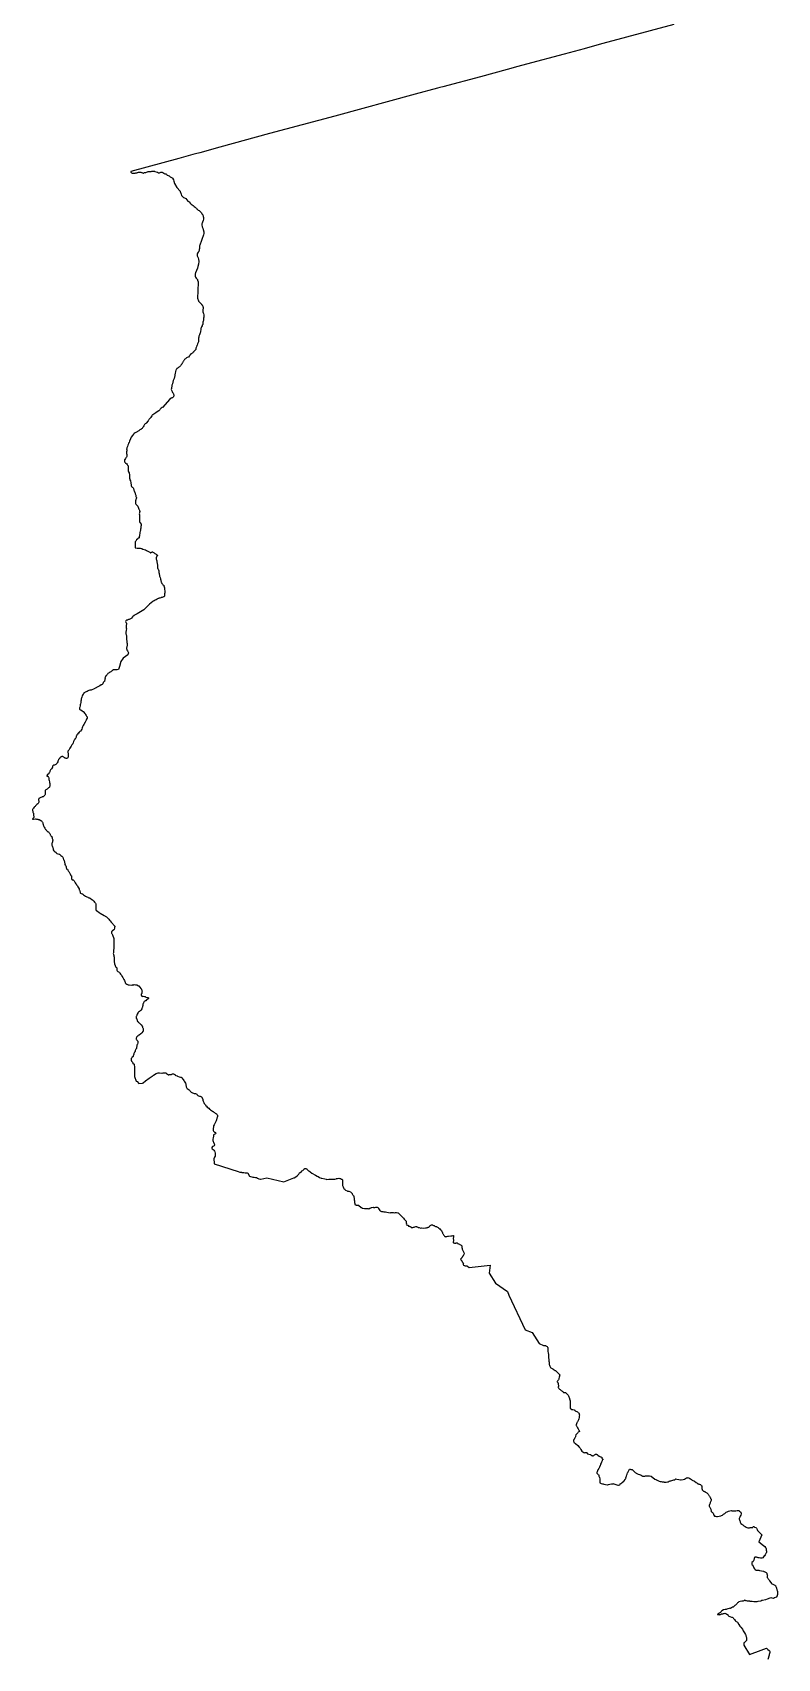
# Model space of a CAD drawing. Extents: x 6376870 to 6544053, y 1818313 to 2076828.
# Drawn here: x 6376870 to 6406678, y 1946696 to 2011762 of the extents above; entities that cross this region are included whole.
import ezdxf

# ---------------------------------------------------------------- set-up
doc = ezdxf.new("R2010")
doc.units = 21
doc.layers.add('COUNTY_BOUNDARY', color=40, linetype='Continuous')

msp = doc.modelspace()

# ---------------------------------------------------------------- linework, layer by layer
at = {"layer": 'COUNTY_BOUNDARY'}
msp.add_lwpolyline([(6402526, 2012084), (6399685, 2011316), (6398981, 2011126), (6398938, 2011114), (6398142, 2010899), (6396636, 2010492), (6396286, 2010398), (6395857, 2010282), (6394795, 2009995), (6393294, 2009589), (6393174, 2009557), (6393068, 2009529), (6392186, 2009291), (6388960, 2008420), (6386353, 2007717), (6384359, 2007171), (6383565, 2006953), (6383394, 2006907), (6383287, 2006877), (6382723, 2006723), (6380803, 2006197), (6380809, 2006177), (6380819, 2006165), (6380836, 2006144), (6380853, 2006140), (6380870, 2006133), (6380895, 2006131), (6380937, 2006129), (6380971, 2006136), (6381007, 2006146), (6381057, 2006152), (6381072, 2006157), (6381105, 2006167), (6381139, 2006176), (6381158, 2006180), (6381175, 2006180), (6381204, 2006175), (6381227, 2006165), (6381246, 2006154), (6381276, 2006144), (6381299, 2006138), (6381307, 2006138), (6381322, 2006142), (6381349, 2006157), (6381364, 2006161), (6381404, 2006165), (6381431, 2006167), (6381467, 2006184), (6381494, 2006195), (6381513, 2006203), (6381532, 2006201), (6381551, 2006199), (6381578, 2006194), (6381618, 2006201), (6381646, 2006207), (6381688, 2006211), (6381726, 2006211), (6381748, 2006212), (6381763, 2006200), (6381823, 2006181), (6381867, 2006169), (6381917, 2006150), (6381950, 2006152), (6381973, 2006162), (6382003, 2006173), (6382027, 2006173), (6382056, 2006171), (6382062, 2006167), (6382070, 2006163), (6382087, 2006154), (6382121, 2006138), (6382138, 2006123), (6382165, 2006108), (6382203, 2006102), (6382232, 2006089), (6382247, 2006066), (6382262, 2006058), (6382291, 2006039), (6382342, 2006020), (6382361, 2006003), (6382378, 2005986), (6382403, 2005969), (6382435, 2005957), (6382453, 2005950), (6382470, 2005938), (6382507, 2005865), (6382530, 2005808), (6382546, 2005724), (6382649, 2005565), (6382663, 2005543), (6382760, 2005432), (6382774, 2005414), (6382778, 2005394), (6382790, 2005364), (6382800, 2005337), (6382817, 2005291), (6382836, 2005246), (6382869, 2005206), (6382913, 2005166), (6382948, 2005152), (6383002, 2005120), (6383046, 2005069), (6383090, 2005018), (6383117, 2005002), (6383136, 2004985), (6383182, 2004933), (6383202, 2004906), (6383217, 2004889), (6383259, 2004862), (6383298, 2004833), (6383338, 2004798), (6383371, 2004777), (6383398, 2004746), (6383411, 2004735), (6383425, 2004729), (6383440, 2004706), (6383448, 2004687), (6383473, 2004675), (6383494, 2004658), (6383534, 2004637), (6383561, 2004614), (6383576, 2004600), (6383597, 2004589), (6383629, 2004544), (6383649, 2004502), (6383671, 2004483), (6383682, 2004471), (6383690, 2004454), (6383692, 2004429), (6383695, 2004404), (6383703, 2004386), (6383708, 2004375), (6383714, 2004294), (6383704, 2004234), (6383672, 2004175), (6383653, 2004130), (6383643, 2004101), (6383640, 2004078), (6383641, 2004051), (6383653, 2004001), (6383657, 2003989), (6383680, 2003926), (6383699, 2003871), (6383709, 2003848), (6383716, 2003819), (6383720, 2003796), (6383722, 2003763), (6383724, 2003717), (6383711, 2003663), (6383691, 2003630), (6383678, 2003592), (6383665, 2003555), (6383611, 2003399), (6383576, 2003292), (6383561, 2003250), (6383557, 2003221), (6383557, 2003171), (6383545, 2003103), (6383542, 2003095), (6383534, 2003065), (6383532, 2003036), (6383530, 2003011), (6383522, 2002994), (6383503, 2002971), (6383476, 2002934), (6383463, 2002909), (6383455, 2002873), (6383459, 2002830), (6383480, 2002773), (6383499, 2002742), (6383509, 2002688), (6383521, 2002602), (6383508, 2002486), (6383489, 2002394), (6383466, 2002338), (6383393, 2002148), (6383392, 2002130), (6383378, 2002105), (6383374, 2002074), (6383374, 2002032), (6383378, 2002007), (6383393, 2001967), (6383420, 2001928), (6383441, 2001903), (6383451, 2001892), (6383465, 2001873), (6383472, 2001849), (6383486, 2001817), (6383491, 2001794), (6383495, 2001763), (6383497, 2001754), (6383475, 2001116), (6383481, 2001106), (6383484, 2001094), (6383493, 2001068), (6383496, 2001053), (6383505, 2001034), (6383516, 2001011), (6383538, 2000989), (6383587, 2000935), (6383601, 2000917), (6383611, 2000905), (6383620, 2000896), (6383631, 2000886), (6383647, 2000871), (6383660, 2000859), (6383667, 2000842), (6383683, 2000815), (6383686, 2000804), (6383689, 2000786), (6383691, 2000771), (6383691, 2000758), (6383692, 2000740), (6383693, 2000726), (6383693, 2000705), (6383686, 2000684), (6383681, 2000649), (6383683, 2000635), (6383681, 2000622), (6383682, 2000613), (6383690, 2000584), (6383697, 2000545), (6383707, 2000521), (6383721, 2000462), (6383728, 2000431), (6383726, 2000403), (6383720, 2000363), (6383714, 2000348), (6383713, 2000336), (6383710, 2000315), (6383708, 2000290), (6383708, 2000261), (6383706, 2000232), (6383700, 2000208), (6383692, 2000196), (6383688, 2000182), (6383688, 2000165), (6383690, 2000134), (6383687, 2000106), (6383678, 2000077), (6383664, 2000047), (6383652, 2000018), (6383634, 1999978), (6383622, 1999946), (6383610, 1999922), (6383603, 1999888), (6383603, 1999863), (6383594, 1999809), (6383586, 1999769), (6383574, 1999742), (6383562, 1999702), (6383561, 1999695), (6383551, 1999671), (6383546, 1999662), (6383535, 1999631), (6383527, 1999611), (6383527, 1999589), (6383522, 1999566), (6383516, 1999532), (6383513, 1999505), (6383513, 1999483), (6383513, 1999465), (6383515, 1999450), (6383513, 1999413), (6383506, 1999386), (6383497, 1999358), (6383487, 1999328), (6383476, 1999299), (6383455, 1999257), (6383449, 1999231), (6383431, 1999181), (6383410, 1999127), (6383408, 1999123), (6383406, 1999080), (6383313, 1998979), (6383306, 1998977), (6383298, 1998968), (6383280, 1998948), (6383258, 1998929), (6383243, 1998916), (6383235, 1998906), (6383221, 1998901), (6383213, 1998900), (6383207, 1998896), (6383195, 1998892), (6383190, 1998887), (6383182, 1998862), (6383164, 1998841), (6383154, 1998833), (6383148, 1998821), (6383140, 1998806), (6383109, 1998774), (6383051, 1998758), (6383030, 1998748), (6383013, 1998729), (6382987, 1998709), (6382968, 1998689), (6382950, 1998674), (6382936, 1998651), (6382923, 1998632), (6382909, 1998611), (6382897, 1998596), (6382879, 1998570), (6382867, 1998547), (6382855, 1998528), (6382839, 1998495), (6382831, 1998471), (6382808, 1998446), (6382791, 1998427), (6382770, 1998403), (6382747, 1998388), (6382730, 1998370), (6382714, 1998356), (6382694, 1998344), (6382674, 1998332), (6382654, 1998318), (6382643, 1998311), (6382631, 1998294), (6382615, 1998268), (6382608, 1998245), (6382596, 1998202), (6382588, 1998177), (6382576, 1998132), (6382565, 1998068), (6382561, 1998035), (6382559, 1998013), (6382552, 1997977), (6382546, 1997955), (6382533, 1997930), (6382532, 1997923), (6382518, 1997896), (6382507, 1997869), (6382495, 1997832), (6382480, 1997765), (6382468, 1997701), (6382449, 1997651), (6382441, 1997623), (6382441, 1997603), (6382441, 1997580), (6382433, 1997555), (6382425, 1997523), (6382420, 1997477), (6382424, 1997448), (6382440, 1997422), (6382452, 1997398), (6382477, 1997358), (6382492, 1997333), (6382504, 1997304), (6382516, 1997285), (6382522, 1997259), (6382522, 1997240), (6382520, 1997212), (6382511, 1997193), (6382497, 1997175), (6382478, 1997155), (6382466, 1997142), (6382445, 1997141), (6382418, 1997133), (6382414, 1997128), (6382362, 1997090), (6382076, 1996762), (6382056, 1996750), (6382023, 1996728), (6382004, 1996716), (6381994, 1996705), (6381980, 1996684), (6381964, 1996658), (6381929, 1996624), (6381823, 1996554), (6381801, 1996547), (6381758, 1996521), (6381719, 1996495), (6381681, 1996469), (6381657, 1996452), (6381640, 1996429), (6381619, 1996389), (6381607, 1996363), (6381600, 1996349), (6381584, 1996340), (6381567, 1996316), (6381549, 1996296), (6381534, 1996283), (6381522, 1996269), (6381508, 1996252), (6381494, 1996225), (6381413, 1996126), (6381403, 1996118), (6381378, 1996097), (6381353, 1996071), (6381336, 1996044), (6381324, 1996023), (6381299, 1995985), (6381280, 1995960), (6381272, 1995938), (6381251, 1995910), (6381232, 1995898), (6381212, 1995882), (6381190, 1995870), (6381161, 1995856), (6381133, 1995832), (6381124, 1995822), (6381006, 1995759), (6380999, 1995753), (6380976, 1995743), (6380940, 1995716), (6380921, 1995702), (6380905, 1995690), (6380869, 1995631), (6380817, 1995563), (6380796, 1995505), (6380752, 1995405), (6380736, 1995359), (6380721, 1995342), (6380716, 1995328), (6380706, 1995299), (6380680, 1995243), (6380664, 1995193), (6380655, 1995174), (6380641, 1995143), (6380638, 1995118), (6380635, 1995098), (6380638, 1995059), (6380645, 1995028), (6380636, 1994981), (6380634, 1994953), (6380634, 1994921), (6380638, 1994879), (6380643, 1994856), (6380645, 1994837), (6380645, 1994829), (6380645, 1994809), (6380641, 1994793), (6380632, 1994775), (6380630, 1994766), (6380601, 1994738), (6380584, 1994714), (6380567, 1994674), (6380565, 1994670), (6380554, 1994659), (6380548, 1994636), (6380548, 1994613), (6380556, 1994580), (6380573, 1994553), (6380588, 1994534), (6380604, 1994522), (6380623, 1994515), (6380627, 1994513), (6380662, 1994481), (6380673, 1994455), (6380690, 1994422), (6380699, 1994396), (6380699, 1994365), (6380699, 1994330), (6380695, 1994297), (6380690, 1994257), (6380690, 1994240), (6380692, 1994222), (6380694, 1994213), (6380706, 1994182), (6380732, 1994136), (6380743, 1994120), (6380751, 1994094), (6380749, 1994059), (6380749, 1994023), (6380749, 1993979), (6380749, 1993950), (6380754, 1993932), (6380763, 1993891), (6380770, 1993868), (6380784, 1993828), (6380789, 1993808), (6380802, 1993759), (6380804, 1993726), (6380817, 1993666), (6380813, 1993651), (6380813, 1993635), (6380817, 1993622), (6380827, 1993608), (6380832, 1993594), (6380841, 1993584), (6380858, 1993571), (6380881, 1993556), (6380888, 1993551), (6380898, 1993536), (6380907, 1993520), (6380914, 1993497), (6380923, 1993478), (6380928, 1993443), (6380937, 1993426), (6380968, 1993353), (6380976, 1993323), (6380983, 1993301), (6380992, 1993269), (6380997, 1993243), (6381004, 1993226), (6381008, 1993211), (6381009, 1993202), (6381010, 1993193), (6381017, 1993172), (6381025, 1993154), (6381028, 1993142), (6381029, 1993131), (6381029, 1993128), (6381022, 1993118), (6381013, 1993097), (6381006, 1993073), (6381001, 1993054), (6380996, 1993037), (6380992, 1993020), (6380989, 1992991), (6380989, 1992973), (6380985, 1992943), (6380994, 1992917), (6381008, 1992886), (6381027, 1992858), (6381046, 1992842), (6381060, 1992832), (6381075, 1992818), (6381084, 1992808), (6381100, 1992764), (6381107, 1992733), (6381112, 1992716), (6381121, 1992696), (6381125, 1992692), (6381131, 1992676), (6381144, 1992647), (6381155, 1992624), (6381161, 1992610), (6381162, 1992596), (6381154, 1992549), (6381145, 1992528), (6381141, 1992497), (6381148, 1992464), (6381152, 1992436), (6381152, 1992407), (6381153, 1992365), (6381155, 1992311), (6381154, 1992282), (6381156, 1992267), (6381154, 1992230), (6381153, 1992210), (6381152, 1992185), (6381159, 1992171), (6381166, 1992155), (6381177, 1992138), (6381211, 1992094), (6381214, 1992044), (6381214, 1992015), (6381207, 1992002), (6381199, 1991984), (6381199, 1991974), (6381202, 1991950), (6381202, 1991925), (6381195, 1991885), (6381188, 1991840), (6381180, 1991808), (6381167, 1991755), (6381161, 1991709), (6381152, 1991658), (6381150, 1991648), (6381150, 1991644), (6381151, 1991632), (6381151, 1991627), (6381150, 1991617), (6381148, 1991607), (6381143, 1991592), (6381141, 1991584), (6381138, 1991573), (6381138, 1991569), (6381138, 1991555), (6381139, 1991548), (6381136, 1991537), (6381119, 1991532), (6381105, 1991530), (6381092, 1991526), (6381077, 1991500), (6381035, 1991455), (6381018, 1991433), (6380999, 1991413), (6380983, 1991384), (6380982, 1991346), (6380983, 1991314), (6380978, 1991271), (6380980, 1991260), (6380980, 1991245), (6380980, 1991226), (6380979, 1991200), (6380975, 1991179), (6380976, 1991173), (6380978, 1991164), (6380975, 1991156), (6380976, 1991149), (6380977, 1991142), (6380985, 1991137), (6381053, 1991132), (6381124, 1991130), (6381179, 1991126), (6381221, 1991117), (6381249, 1991108), (6381289, 1991093), (6381336, 1991077), (6381388, 1991057), (6381433, 1991028), (6381483, 1991004), (6381532, 1990981), (6381560, 1990962), (6381596, 1990941), (6381610, 1990941), (6381623, 1990952), (6381641, 1990965), (6381655, 1990974), (6381666, 1990976), (6381679, 1990972), (6381717, 1990953), (6381731, 1990944), (6381751, 1990929), (6381770, 1990912), (6381790, 1990898), (6381812, 1990883), (6381822, 1990877), (6381834, 1990868), (6381869, 1990844), (6381877, 1990840), (6381879, 1990834), (6381876, 1990829), (6381859, 1990815), (6381847, 1990802), (6381826, 1990780), (6381824, 1990768), (6381820, 1990749), (6381815, 1990726), (6381815, 1990718), (6381823, 1990693), (6381830, 1990659), (6381839, 1990623), (6381847, 1990580), (6381857, 1990512), (6381867, 1990447), (6381870, 1990405), (6381874, 1990371), (6381877, 1990338), (6381886, 1990303), (6381893, 1990282), (6381904, 1990256), (6381918, 1990224), (6381927, 1990192), (6381926, 1990183), (6381930, 1990144), (6381933, 1990127), (6381938, 1990092), (6381947, 1990066), (6381950, 1990045), (6381954, 1990032), (6381957, 1990013), (6381964, 1989985), (6381971, 1989958), (6381988, 1989906), (6381990, 1989898), (6381992, 1989882), (6382002, 1989842), (6382008, 1989816), (6382018, 1989794), (6382023, 1989773), (6382035, 1989747), (6382044, 1989717), (6382054, 1989703), (6382067, 1989688), (6382084, 1989662), (6382108, 1989646), (6382115, 1989639), (6382119, 1989634), (6382126, 1989626), (6382130, 1989620), (6382131, 1989616), (6382131, 1989609), (6382131, 1989602), (6382130, 1989596), (6382130, 1989592), (6382132, 1989585), (6382134, 1989577), (6382140, 1989568), (6382145, 1989558), (6382150, 1989550), (6382169, 1989340), (6382164, 1989333), (6382155, 1989295), (6382152, 1989268), (6382150, 1989231), (6382149, 1989226), (6382147, 1989209), (6382141, 1989195), (6382124, 1989184), (6382107, 1989175), (6382086, 1989167), (6382056, 1989158), (6382022, 1989151), (6382004, 1989146), (6381959, 1989132), (6381946, 1989128), (6381919, 1989120), (6381907, 1989111), (6381874, 1989096), (6381851, 1989084), (6381820, 1989066), (6381772, 1989040), (6381737, 1989021), (6381702, 1989000), (6381690, 1988993), (6381555, 1988882), (6381318, 1988654), (6381056, 1988497), (6380929, 1988429), (6380920, 1988417), (6380888, 1988392), (6380865, 1988366), (6380863, 1988361), (6380848, 1988332), (6380813, 1988309), (6380758, 1988283), (6380738, 1988278), (6380722, 1988272), (6380713, 1988268), (6380688, 1988259), (6380669, 1988252), (6380636, 1988242), (6380622, 1988236), (6380600, 1988214), (6380593, 1988191), (6380598, 1988171), (6380608, 1988151), (6380627, 1988130), (6380626, 1988094), (6380621, 1988030), (6380613, 1987999), (6380613, 1987983), (6380613, 1987965), (6380614, 1987944), (6380619, 1987926), (6380620, 1987915), (6380624, 1987912), (6380626, 1987894), (6380619, 1987842), (6380612, 1987809), (6380603, 1987783), (6380603, 1987755), (6380607, 1987703), (6380614, 1987675), (6380624, 1987604), (6380635, 1987474), (6380640, 1987408), (6380647, 1987356), (6380653, 1987318), (6380659, 1987280), (6380650, 1987216), (6380643, 1987189), (6380638, 1987171), (6380633, 1987139), (6380633, 1987102), (6380640, 1987078), (6380646, 1987058), (6380676, 1987019), (6380687, 1986988), (6380693, 1986959), (6380704, 1986933), (6380678, 1986855), (6380503, 1986720), (6380406, 1986595), (6380352, 1986396), (6380308, 1986268), (6380251, 1986258), (6380245, 1986258), (6380227, 1986256), (6380196, 1986252), (6380154, 1986257), (6380129, 1986263), (6380113, 1986260), (6380103, 1986258), (6380091, 1986255), (6380077, 1986247), (6380063, 1986237), (6380051, 1986223), (6380032, 1986206), (6380013, 1986189), (6379997, 1986177), (6379978, 1986169), (6379963, 1986159), (6379953, 1986152), (6379942, 1986144), (6379907, 1986122), (6379883, 1986106), (6379864, 1986083), (6379857, 1986077), (6379855, 1986073), (6379841, 1986058), (6379827, 1986037), (6379809, 1986013), (6379774, 1985947), (6379769, 1985931), (6379770, 1985905), (6379768, 1985875), (6379763, 1985842), (6379754, 1985814), (6379747, 1985795), (6379740, 1985785), (6379729, 1985778), (6379704, 1985769), (6379697, 1985754), (6379693, 1985736), (6379681, 1985703), (6379652, 1985676), (6379631, 1985663), (6379610, 1985655), (6379566, 1985624), (6379541, 1985610), (6379511, 1985592), (6379482, 1985578), (6379433, 1985549), (6379414, 1985538), (6379378, 1985519), (6379365, 1985515), (6379330, 1985494), (6379215, 1985450), (6379211, 1985450), (6379169, 1985443), (6379128, 1985429), (6379096, 1985412), (6379055, 1985391), (6378980, 1985358), (6378952, 1985341), (6378916, 1985314), (6378905, 1985304), (6378897, 1985290), (6378868, 1985246), (6378853, 1985214), (6378843, 1985170), (6378828, 1985125), (6378822, 1985092), (6378817, 1985047), (6378808, 1985000), (6378805, 1984947), (6378794, 1984894), (6378782, 1984856), (6378773, 1984811), (6378766, 1984768), (6378756, 1984735), (6378747, 1984689), (6378759, 1984674), (6378803, 1984651), (6378857, 1984622), (6378895, 1984585), (6378971, 1984499), (6378996, 1984469), (6379018, 1984436), (6379034, 1984407), (6379053, 1984380), (6379058, 1984323), (6379035, 1984285), (6379020, 1984250), (6379004, 1984223), (6378975, 1984163), (6378926, 1984075), (6378900, 1984028), (6378876, 1983983), (6378862, 1983943), (6378841, 1983889), (6378815, 1983839), (6378806, 1983811), (6378801, 1983806), (6378769, 1983791), (6378746, 1983782), (6378731, 1983766), (6378708, 1983730), (6378693, 1983719), (6378669, 1983690), (6378647, 1983651), (6378628, 1983620), (6378621, 1983604), (6378610, 1983570), (6378601, 1983540), (6378584, 1983512), (6378568, 1983493), (6378558, 1983477), (6378550, 1983460), (6378535, 1983440), (6378511, 1983386), (6378494, 1983334), (6378478, 1983294), (6378467, 1983279), (6378444, 1983252), (6378414, 1983198), (6378393, 1983158), (6378367, 1983120), (6378322, 1983049), (6378296, 1983018), (6378287, 1983002), (6378282, 1982955), (6378291, 1982917), (6378299, 1982867), (6378299, 1982846), (6378299, 1982816), (6378296, 1982787), (6378285, 1982743), (6378259, 1982721), (6378242, 1982710), (6378217, 1982712), (6378191, 1982719), (6378170, 1982724), (6378157, 1982732), (6378147, 1982742), (6378134, 1982753), (6378120, 1982763), (6378101, 1982776), (6378082, 1982784), (6378062, 1982786), (6378040, 1982784), (6378020, 1982777), (6378000, 1982768), (6377987, 1982760), (6377975, 1982752), (6377966, 1982743), (6377959, 1982727), (6377950, 1982704), (6377926, 1982680), (6377913, 1982667), (6377907, 1982655), (6377891, 1982631), (6377886, 1982609), (6377881, 1982594), (6377877, 1982571), (6377862, 1982542), (6377839, 1982507), (6377821, 1982485), (6377802, 1982474), (6377771, 1982455), (6377747, 1982448), (6377711, 1982441), (6377681, 1982420), (6377670, 1982402), (6377664, 1982379), (6377666, 1982354), (6377660, 1982337), (6377634, 1982299), (6377595, 1982255), (6377575, 1982233), (6377567, 1982207), (6377561, 1982177), (6377548, 1982153), (6377535, 1982136), (6377499, 1982087), (6377459, 1982052), (6377449, 1982031), (6377439, 1982014), (6377439, 1982009), (6377455, 1982004), (6377478, 1981998), (6377492, 1981992), (6377501, 1981982), (6377513, 1981961), (6377519, 1981938), (6377523, 1981907), (6377527, 1981865), (6377534, 1981832), (6377545, 1981775), (6377552, 1981736), (6377558, 1981723), (6377562, 1981687), (6377568, 1981663), (6377567, 1981647), (6377565, 1981638), (6377563, 1981622), (6377558, 1981600), (6377555, 1981578), (6377547, 1981563), (6377531, 1981549), (6377509, 1981530), (6377484, 1981510), (6377450, 1981489), (6377432, 1981476), (6377407, 1981455), (6377382, 1981424), (6377375, 1981395), (6377375, 1981378), (6377376, 1981355), (6377376, 1981332), (6377376, 1981305), (6377374, 1981281), (6377373, 1981263), (6377363, 1981243), (6377349, 1981226), (6377328, 1981208), (6377291, 1981180), (6377258, 1981170), (6377240, 1981163), (6377201, 1981149), (6377172, 1981134), (6377145, 1981119), (6377127, 1981108), (6377122, 1981102), (6377114, 1981089), (6377112, 1981080), (6377112, 1981075), (6377115, 1981038), (6377117, 1981011), (6377119, 1980968), (6377093, 1980915), (6377077, 1980900), (6377046, 1980872), (6377025, 1980854), (6376990, 1980811), (6376971, 1980795), (6376951, 1980776), (6376933, 1980759), (6376912, 1980726), (6376898, 1980707), (6376884, 1980682), (6376874, 1980663), (6376874, 1980644), (6376872, 1980623), (6376876, 1980599), (6376888, 1980556), (6376896, 1980535), (6376902, 1980523), (6376904, 1980518), (6376910, 1980473), (6376915, 1980433), (6376921, 1980408), (6376923, 1980395), (6376925, 1980375), (6376924, 1980358), (6376919, 1980343), (6376910, 1980330), (6376895, 1980316), (6376885, 1980312), (6376876, 1980302), (6376870, 1980293), (6376871, 1980287), (6376876, 1980285), (6376886, 1980280), (6376910, 1980280), (6376994, 1980290), (6377008, 1980291), (6377028, 1980287), (6377044, 1980282), (6377060, 1980280), (6377090, 1980276), (6377099, 1980275), (6377129, 1980265), (6377203, 1980227), (6377233, 1980210), (6377247, 1980190), (6377272, 1980160), (6377279, 1980130), (6377282, 1980099), (6377289, 1980078), (6377301, 1980052), (6377312, 1980033), (6377314, 1980022), (6377322, 1979999), (6377334, 1979965), (6377357, 1979922), (6377379, 1979891), (6377391, 1979872), (6377409, 1979852), (6377427, 1979834), (6377452, 1979808), (6377473, 1979793), (6377488, 1979782), (6377503, 1979769), (6377521, 1979757), (6377536, 1979742), (6377549, 1979726), (6377558, 1979711), (6377570, 1979685), (6377575, 1979672), (6377578, 1979658), (6377583, 1979644), (6377603, 1979618), (6377622, 1979603), (6377636, 1979584), (6377645, 1979570), (6377650, 1979542), (6377661, 1979513), (6377668, 1979478), (6377676, 1979456), (6377678, 1979440), (6377671, 1979406), (6377666, 1979379), (6377650, 1979337), (6377643, 1979311), (6377643, 1979285), (6377647, 1979242), (6377652, 1979221), (6377671, 1979177), (6377681, 1979148), (6377697, 1979082), (6377700, 1979057), (6377718, 1979021), (6377740, 1979000), (6377765, 1978981), (6377780, 1978971), (6377796, 1978957), (6377805, 1978948), (6377844, 1978914), (6377886, 1978893), (6377934, 1978883), (6377950, 1978879), (6377989, 1978846), (6378006, 1978828), (6378044, 1978801), (6378077, 1978759), (6378091, 1978731), (6378100, 1978712), (6378107, 1978686), (6378115, 1978663), (6378124, 1978639), (6378131, 1978622), (6378148, 1978556), (6378164, 1978498), (6378169, 1978466), (6378185, 1978424), (6378206, 1978407), (6378216, 1978387), (6378216, 1978370), (6378220, 1978330), (6378225, 1978309), (6378235, 1978297), (6378249, 1978287), (6378264, 1978277), (6378288, 1978244), (6378298, 1978221), (6378317, 1978184), (6378336, 1978157), (6378348, 1978134), (6378357, 1978120), (6378371, 1978096), (6378390, 1978059), (6378398, 1978037), (6378407, 1978026), (6378417, 1978019), (6378424, 1978011), (6378424, 1977981), (6378428, 1977948), (6378428, 1977925), (6378430, 1977903), (6378445, 1977872), (6378455, 1977858), (6378480, 1977853), (6378498, 1977849), (6378515, 1977839), (6378518, 1977833), (6378532, 1977809), (6378543, 1977794), (6378556, 1977771), (6378582, 1977733), (6378607, 1977697), (6378626, 1977672), (6378634, 1977658), (6378647, 1977641), (6378666, 1977608), (6378688, 1977570), (6378706, 1977533), (6378732, 1977488), (6378737, 1977472), (6378742, 1977459), (6378751, 1977443), (6378759, 1977421), (6378765, 1977396), (6378770, 1977377), (6378772, 1977355), (6378779, 1977335), (6378796, 1977323), (6378818, 1977311), (6378855, 1977295), (6378874, 1977290), (6378916, 1977259), (6378956, 1977231), (6378992, 1977201), (6379020, 1977190), (6379040, 1977179), (6379079, 1977163), (6379098, 1977150), (6379121, 1977139), (6379147, 1977129), (6379160, 1977125), (6379176, 1977117), (6379200, 1977099), (6379263, 1977059), (6379274, 1977048), (6379289, 1977035), (6379320, 1977000), (6379355, 1976967), (6379393, 1976924), (6379403, 1976898), (6379404, 1976886), (6379405, 1976851), (6379405, 1976802), (6379405, 1976764), (6379400, 1976728), (6379397, 1976672), (6379401, 1976655), (6379409, 1976644), (6379424, 1976630), (6379430, 1976625), (6379479, 1976588), (6379510, 1976566), (6379517, 1976562), (6379536, 1976545), (6379570, 1976523), (6379739, 1976427), (6379761, 1976413), (6379777, 1976403), (6379804, 1976387), (6379825, 1976375), (6379853, 1976354), (6379900, 1976308), (6379929, 1976277), (6379951, 1976247), (6379983, 1976209), (6380016, 1976164), (6380162, 1976006), (6380160, 1975977), (6380145, 1975954), (6380145, 1975915), (6380136, 1975865), (6380128, 1975851), (6380074, 1975809), (6380056, 1975801), (6380034, 1975782), (6380034, 1975754), (6380036, 1975724), (6380037, 1975712), (6380064, 1975649), (6380128, 1975503), (6380121, 1975398), (6380124, 1975366), (6380121, 1975337), (6380120, 1975294), (6380119, 1975266), (6380121, 1975230), (6380123, 1975207), (6380127, 1975183), (6380124, 1975135), (6380124, 1975085), (6380115, 1975047), (6380108, 1975004), (6380107, 1974948), (6380107, 1974930), (6380103, 1974901), (6380108, 1974878), (6380114, 1974861), (6380122, 1974822), (6380126, 1974793), (6380131, 1974775), (6380135, 1974759), (6380141, 1974737), (6380135, 1974703), (6380133, 1974661), (6380133, 1974643), (6380133, 1974611), (6380135, 1974591), (6380137, 1974559), (6380145, 1974534), (6380151, 1974497), (6380174, 1974432), (6380183, 1974414), (6380188, 1974401), (6380187, 1974380), (6380202, 1974360), (6380233, 1974349), (6380240, 1974337), (6380247, 1974313), (6380247, 1974294), (6380247, 1974273), (6380249, 1974245), (6380259, 1974215), (6380268, 1974196), (6380287, 1974186), (6380305, 1974178), (6380331, 1974160), (6380346, 1974146), (6380369, 1974118), (6380395, 1974075), (6380412, 1974054), (6380428, 1974038), (6380449, 1973998), (6380480, 1973948), (6380510, 1973898), (6380528, 1973866), (6380548, 1973832), (6380561, 1973792), (6380574, 1973764), (6380582, 1973738), (6380589, 1973722), (6380595, 1973710), (6380608, 1973703), (6380647, 1973682), (6380695, 1973655), (6380742, 1973651), (6380838, 1973641), (6380853, 1973639), (6380874, 1973648), (6380888, 1973653), (6380926, 1973655), (6380937, 1973660), (6380996, 1973656), (6381044, 1973649), (6381112, 1973615), (6381120, 1973608), (6381165, 1973556), (6381206, 1973506), (6381224, 1973474), (6381229, 1973471), (6381233, 1973462), (6381245, 1973443), (6381249, 1973428), (6381253, 1973401), (6381247, 1973374), (6381243, 1973343), (6381245, 1973334), (6381241, 1973309), (6381233, 1973290), (6381218, 1973274), (6381214, 1973257), (6381214, 1973232), (6381226, 1973222), (6381235, 1973211), (6381249, 1973196), (6381263, 1973191), (6381279, 1973193), (6381294, 1973195), (6381352, 1973192), (6381380, 1973183), (6381406, 1973164), (6381444, 1973145), (6381462, 1973141), (6381465, 1973141), (6381481, 1973141), (6381492, 1973140), (6381503, 1973139), (6381509, 1973134), (6381514, 1973122), (6381514, 1973115), (6381513, 1973108), (6381511, 1973101), (6381503, 1973096), (6381478, 1973082), (6381454, 1973066), (6381433, 1973049), (6381402, 1973019), (6381376, 1973009), (6381360, 1973000), (6381343, 1972983), (6381324, 1972955), (6381315, 1972936), (6381291, 1972893), (6381284, 1972873), (6381283, 1972868), (6381282, 1972855), (6381279, 1972823), (6381272, 1972788), (6381264, 1972754), (6381256, 1972738), (6381245, 1972716), (6381240, 1972709), (6381237, 1972693), (6381214, 1972649), (6381199, 1972630), (6381176, 1972611), (6381166, 1972601), (6381147, 1972589), (6381112, 1972564), (6381084, 1972535), (6381077, 1972519), (6381051, 1972478), (6381037, 1972455), (6381039, 1972426), (6381029, 1972403), (6381014, 1972388), (6381014, 1972347), (6381022, 1972322), (6381030, 1972305), (6381041, 1972293), (6381042, 1972283), (6381055, 1972245), (6381060, 1972222), (6381074, 1972191), (6381091, 1972169), (6381114, 1972144), (6381136, 1972127), (6381164, 1972101), (6381192, 1972083), (6381216, 1972056), (6381253, 1972005), (6381265, 1971981), (6381270, 1971944), (6381277, 1971927), (6381291, 1971912), (6381301, 1971898), (6381301, 1971879), (6381299, 1971854), (6381299, 1971842), (6381291, 1971799), (6381282, 1971783), (6381246, 1971735), (6381235, 1971723), (6381218, 1971702), (6381202, 1971691), (6381135, 1971644), (6381100, 1971622), (6381079, 1971604), (6381045, 1971576), (6381017, 1971515), (6381018, 1971507), (6381023, 1971484), (6381034, 1971465), (6381044, 1971441), (6381056, 1971427), (6381063, 1971419), (6381074, 1971410), (6381082, 1971401), (6381088, 1971393), (6381089, 1971384), (6381082, 1971361), (6381082, 1971332), (6381074, 1971285), (6381058, 1971264), (6381049, 1971238), (6381048, 1971207), (6381044, 1971181), (6381035, 1971162), (6381032, 1971153), (6381030, 1971141), (6381030, 1971117), (6381025, 1971103), (6381015, 1971087), (6381010, 1971079), (6380995, 1971058), (6380982, 1971027), (6380983, 1970998), (6380975, 1970983), (6380959, 1970964), (6380949, 1970955), (6380938, 1970933), (6380930, 1970910), (6380921, 1970875), (6380910, 1970834), (6380902, 1970814), (6380899, 1970791), (6380878, 1970766), (6380849, 1970743), (6380840, 1970729), (6380818, 1970710), (6380813, 1970691), (6380813, 1970660), (6380818, 1970635), (6380832, 1970603), (6380844, 1970585), (6380864, 1970556), (6380888, 1970514), (6380933, 1970474), (6380943, 1970466), (6380951, 1970354), (6380953, 1969987), (6381022, 1969801), (6381061, 1969780), (6381130, 1969698), (6381266, 1969722), (6381300, 1969734), (6381395, 1969807), (6381539, 1969912), (6381663, 1969994), (6381674, 1970003), (6381708, 1970032), (6381818, 1970109), (6381893, 1970138), (6381955, 1970130), (6382045, 1970118), (6382053, 1970120), (6382102, 1970127), (6382182, 1970138), (6382207, 1970135), (6382220, 1970125), (6382230, 1970111), (6382265, 1970082), (6382292, 1970057), (6382309, 1970057), (6382320, 1970058), (6382339, 1970064), (6382369, 1970068), (6382385, 1970064), (6382389, 1970065), (6382428, 1970065), (6382436, 1970067), (6382449, 1970075), (6382476, 1970090), (6382504, 1970094), (6382536, 1970075), (6382562, 1970059), (6382577, 1970043), (6382588, 1970034), (6382600, 1970024), (6382652, 1970005), (6382673, 1969998), (6382744, 1969976), (6382791, 1969962), (6382811, 1969955), (6382830, 1969945), (6382848, 1969929), (6382884, 1969884), (6382903, 1969863), (6382919, 1969830), (6382931, 1969797), (6382959, 1969752), (6382987, 1969712), (6383003, 1969684), (6383009, 1969639), (6383016, 1969613), (6383020, 1969591), (6383023, 1969570), (6383030, 1969541), (6383047, 1969521), (6383060, 1969507), (6383093, 1969484), (6383135, 1969447), (6383158, 1969422), (6383172, 1969397), (6383191, 1969380), (6383216, 1969353), (6383274, 1969328), (6383314, 1969318), (6383337, 1969307), (6383385, 1969301), (6383412, 1969295), (6383440, 1969279), (6383462, 1969245), (6383483, 1969226), (6383507, 1969216), (6383545, 1969204), (6383571, 1969193), (6383604, 1969186), (6383630, 1969176), (6383634, 1969173), (6383685, 1969073), (6383688, 1969051), (6383690, 1969028), (6383694, 1969014), (6383702, 1968995), (6383716, 1968965), (6383725, 1968939), (6383742, 1968910), (6383763, 1968877), (6383785, 1968848), (6383808, 1968813), (6383831, 1968792), (6383864, 1968764), (6383926, 1968712), (6383950, 1968683), (6383978, 1968660), (6383992, 1968649), (6384025, 1968627), (6384070, 1968592), (6384088, 1968585), (6384101, 1968578), (6384121, 1968563), (6384148, 1968542), (6384183, 1968516), (6384207, 1968500), (6384228, 1968485), (6384249, 1968462), (6384266, 1968438), (6384275, 1968432), (6384272, 1968428), (6384274, 1968412), (6384268, 1968378), (6384258, 1968342), (6384249, 1968313), (6384230, 1968253), (6384214, 1968210), (6384191, 1968159), (6384164, 1968101), (6384141, 1968057), (6384117, 1968012), (6384115, 1968006), (6384105, 1967947), (6384103, 1967922), (6384098, 1967849), (6384101, 1967821), (6384114, 1967795), (6384129, 1967783), (6384143, 1967771), (6384157, 1967763), (6384170, 1967759), (6384197, 1967738), (6384204, 1967721), (6384197, 1967684), (6384117, 1967647), (6384116, 1967634), (6384114, 1967596), (6384093, 1967526), (6384086, 1967479), (6384089, 1967417), (6384093, 1967381), (6384112, 1967359), (6384143, 1967290), (6384153, 1967266), (6384151, 1967243), (6384135, 1967214), (6384105, 1967201), (6384084, 1967187), (6384072, 1967180), (6384045, 1967143), (6384045, 1967116), (6384054, 1967091), (6384097, 1967063), (6384124, 1967039), (6384147, 1967003), (6384160, 1966964), (6384174, 1966920), (6384180, 1966878), (6384183, 1966843), (6384176, 1966799), (6384149, 1966753), (6384133, 1966718), (6384129, 1966711), (6384140, 1966484), (6385097, 1966183), (6385159, 1966155), (6385175, 1966158), (6385196, 1966162), (6385224, 1966157), (6385236, 1966155), (6385248, 1966146), (6385281, 1966141), (6385305, 1966143), (6385330, 1966141), (6385380, 1966129), (6385397, 1966131), (6385415, 1966132), (6385437, 1966134), (6385463, 1966127), (6385489, 1966113), (6385558, 1965999), (6385585, 1965986), (6385643, 1965970), (6385687, 1965962), (6385736, 1965952), (6385788, 1965948), (6385837, 1965940), (6385866, 1965921), (6385896, 1965900), (6385930, 1965886), (6385998, 1965876), (6386003, 1965875), (6386240, 1965936), (6386928, 1965773), (6387323, 1965930), (6387333, 1965936), (6387408, 1965972), (6387474, 1966022), (6387501, 1966047), (6387520, 1966080), (6387533, 1966103), (6387556, 1966132), (6387581, 1966149), (6387626, 1966180), (6387651, 1966207), (6387680, 1966228), (6387708, 1966253), (6387729, 1966278), (6387760, 1966297), (6387789, 1966307), (6387803, 1966305), (6387826, 1966297), (6387845, 1966280), (6387858, 1966266), (6387878, 1966245), (6387916, 1966216), (6387941, 1966199), (6387954, 1966191), (6387966, 1966178), (6387983, 1966164), (6388042, 1966122), (6388194, 1966035), (6388254, 1966002), (6388301, 1965981), (6388358, 1965945), (6388419, 1965917), (6388444, 1965914), (6388562, 1965888), (6388623, 1965870), (6388647, 1965867), (6388729, 1965877), (6388882, 1965876), (6388903, 1965872), (6388932, 1965876), (6388969, 1965882), (6389019, 1965891), (6389037, 1965897), (6389074, 1965909), (6389130, 1965917), (6389163, 1965907), (6389181, 1965900), (6389194, 1965899), (6389232, 1965882), (6389249, 1965877), (6389268, 1965855), (6389275, 1965841), (6389275, 1965811), (6389275, 1965771), (6389272, 1965681), (6389277, 1965620), (6389293, 1965566), (6389311, 1965533), (6389332, 1965507), (6389360, 1965481), (6389384, 1965455), (6389397, 1965441), (6389456, 1965406), (6389470, 1965403), (6389476, 1965401), (6389494, 1965398), (6389532, 1965392), (6389591, 1965363), (6389605, 1965353), (6389622, 1965340), (6389645, 1965320), (6389657, 1965302), (6389664, 1965290), (6389673, 1965268), (6389683, 1965243), (6389697, 1965226), (6389717, 1965219), (6389719, 1965214), (6389724, 1965198), (6389725, 1965170), (6389726, 1965155), (6389735, 1965129), (6389742, 1965103), (6389745, 1965092), (6389740, 1965070), (6389737, 1965056), (6389739, 1965042), (6389744, 1965033), (6389749, 1965016), (6389751, 1964991), (6389749, 1964964), (6389749, 1964946), (6389759, 1964934), (6389766, 1964920), (6389772, 1964891), (6389773, 1964868), (6389798, 1964849), (6389810, 1964848), (6389824, 1964841), (6389851, 1964835), (6389890, 1964835), (6389913, 1964836), (6390025, 1964747), (6390030, 1964747), (6390049, 1964735), (6390065, 1964722), (6390082, 1964715), (6390093, 1964714), (6390150, 1964707), (6390180, 1964707), (6390189, 1964709), (6390213, 1964705), (6390269, 1964702), (6390304, 1964697), (6390328, 1964693), (6390335, 1964693), (6390350, 1964700), (6390367, 1964710), (6390383, 1964717), (6390405, 1964733), (6390428, 1964742), (6390452, 1964749), (6390496, 1964750), (6390513, 1964749), (6390539, 1964748), (6390563, 1964749), (6390605, 1964750), (6390643, 1964750), (6390666, 1964750), (6390681, 1964745), (6390685, 1964741), (6390702, 1964726), (6390707, 1964712), (6390713, 1964696), (6390737, 1964656), (6390768, 1964627), (6390782, 1964610), (6390834, 1964582), (6390885, 1964578), (6390924, 1964572), (6390989, 1964563), (6391043, 1964556), (6391114, 1964542), (6391179, 1964530), (6391208, 1964539), (6391239, 1964544), (6391307, 1964538), (6391371, 1964532), (6391399, 1964537), (6391435, 1964547), (6391493, 1964532), (6391498, 1964529), (6391513, 1964516), (6391567, 1964469), (6391603, 1964427), (6391633, 1964394), (6391655, 1964372), (6391673, 1964354), (6391712, 1964314), (6391746, 1964282), (6391766, 1964255), (6391794, 1964226), (6391815, 1964195), (6391818, 1964177), (6391824, 1964144), (6391829, 1964111), (6391822, 1964070), (6391831, 1964052), (6391851, 1964044), (6391877, 1964038), (6391900, 1964032), (6391905, 1964026), (6391907, 1964016), (6391919, 1964000), (6391938, 1963997), (6391956, 1963990), (6391973, 1963986), (6391983, 1963979), (6392004, 1963969), (6392025, 1963947), (6392041, 1963941), (6392064, 1963937), (6392089, 1963941), (6392118, 1963953), (6392137, 1963962), (6392172, 1963970), (6392208, 1963980), (6392230, 1963980), (6392249, 1963970), (6392264, 1963964), (6392283, 1963949), (6392305, 1963943), (6392320, 1963943), (6392335, 1963940), (6392412, 1963919), (6392447, 1963924), (6392522, 1963922), (6392599, 1963930), (6392637, 1963930), (6392658, 1963938), (6392681, 1963947), (6392699, 1963951), (6392728, 1963959), (6392751, 1963980), (6392766, 1964001), (6392783, 1964018), (6392810, 1964038), (6392835, 1964047), (6392860, 1964047), (6392878, 1964047), (6392893, 1964039), (6392914, 1964028), (6392945, 1964016), (6392972, 1963997), (6392993, 1963984), (6393014, 1963984), (6393031, 1963978), (6393049, 1963965), (6393072, 1963951), (6393097, 1963936), (6393133, 1963914), (6393164, 1963891), (6393195, 1963853), (6393218, 1963830), (6393233, 1963816), (6393251, 1963786), (6393262, 1963762), (6393268, 1963743), (6393279, 1963722), (6393289, 1963703), (6393303, 1963670), (6393320, 1963649), (6393341, 1963616), (6393358, 1963590), (6393368, 1963582), (6393387, 1963572), (6393409, 1963577), (6393442, 1963585), (6393482, 1963592), (6393517, 1963592), (6393605, 1963609), (6393613, 1963610), (6393623, 1963612), (6393663, 1963612), (6393702, 1963625), (6393710, 1963627), (6393716, 1963613), (6393709, 1963571), (6393709, 1963547), (6393704, 1963519), (6393705, 1963490), (6393712, 1963464), (6393716, 1963445), (6393714, 1963418), (6393709, 1963394), (6393697, 1963375), (6393697, 1963360), (6393704, 1963346), (6393714, 1963330), (6393730, 1963324), (6393756, 1963312), (6393798, 1963315), (6393814, 1963317), (6393822, 1963325), (6393837, 1963328), (6393857, 1963327), (6393872, 1963316), (6393879, 1963307), (6393919, 1963294), (6393952, 1963278), (6393968, 1963264), (6393990, 1963248), (6394015, 1963233), (6394032, 1963219), (6394042, 1963208), (6394053, 1963200), (6394054, 1963188), (6394049, 1963176), (6394046, 1963160), (6394042, 1963137), (6394058, 1963108), (6394062, 1963081), (6394140, 1962914), (6394127, 1962864), (6394124, 1962861), (6394110, 1962830), (6394095, 1962809), (6394079, 1962795), (6394077, 1962785), (6394074, 1962768), (6394065, 1962752), (6394053, 1962736), (6394049, 1962729), (6394022, 1962700), (6393997, 1962670), (6394011, 1962653), (6394030, 1962629), (6394037, 1962618), (6394051, 1962591), (6394053, 1962587), (6394058, 1962578), (6394074, 1962555), (6394086, 1962545), (6394093, 1962531), (6394103, 1962521), (6394105, 1962505), (6394108, 1962497), (6394106, 1962476), (6394107, 1962455), (6394120, 1962438), (6394139, 1962428), (6394158, 1962416), (6394184, 1962404), (6394242, 1962402), (6394273, 1962401), (6394342, 1962343), (6395180, 1962434), (6395139, 1962115), (6395389, 1961712), (6395391, 1961708), (6395872, 1961377), (6395931, 1961231), (6396580, 1959843), (6396860, 1959735), (6397137, 1959305), (6397310, 1959218), (6397391, 1959220), (6397412, 1959209), (6397438, 1959195), (6397459, 1959182), (6397480, 1959153), (6397483, 1959139), (6397490, 1959124), (6397492, 1959098), (6397489, 1959083), (6397487, 1959061), (6397487, 1959028), (6397487, 1958974), (6397499, 1958922), (6397510, 1958854), (6397516, 1958794), (6397520, 1958766), (6397532, 1958624), (6397535, 1958597), (6397539, 1958554), (6397540, 1958532), (6397542, 1958493), (6397546, 1958459), (6397551, 1958427), (6397567, 1958391), (6397582, 1958367), (6397596, 1958344), (6397612, 1958332), (6397636, 1958309), (6397657, 1958294), (6397669, 1958288), (6397686, 1958280), (6397716, 1958262), (6397749, 1958242), (6397785, 1958222), (6397797, 1958216), (6397963, 1958041), (6397958, 1958003), (6397950, 1957985), (6397948, 1957969), (6397939, 1957949), (6397933, 1957905), (6397924, 1957868), (6397912, 1957841), (6397893, 1957816), (6397878, 1957792), (6397869, 1957781), (6397865, 1957769), (6397876, 1957754), (6397890, 1957741), (6397895, 1957728), (6397902, 1957707), (6397905, 1957682), (6397905, 1957657), (6397911, 1957629), (6397910, 1957604), (6397911, 1957580), (6397907, 1957561), (6397909, 1957537), (6397916, 1957521), (6397924, 1957505), (6397938, 1957492), (6397959, 1957469), (6397983, 1957453), (6398006, 1957434), (6398025, 1957420), (6398055, 1957400), (6398079, 1957384), (6398096, 1957361), (6398117, 1957346), (6398152, 1957341), (6398171, 1957339), (6398190, 1957335), (6398206, 1957326), (6398220, 1957318), (6398225, 1957315), (6398306, 1957227), (6398313, 1957210), (6398325, 1957172), (6398338, 1957137), (6398350, 1957103), (6398355, 1957085), (6398367, 1957051), (6398374, 1957026), (6398380, 1957013), (6398387, 1956710), (6398447, 1956661), (6398456, 1956664), (6398495, 1956663), (6398544, 1956647), (6398554, 1956642), (6398558, 1956637), (6398568, 1956620), (6398581, 1956610), (6398593, 1956601), (6398605, 1956592), (6398650, 1956577), (6398672, 1956566), (6398692, 1956554), (6398709, 1956544), (6398716, 1956535), (6398732, 1956514), (6398739, 1956500), (6398745, 1956479), (6398749, 1956460), (6398751, 1956446), (6398749, 1956396), (6398740, 1956342), (6398728, 1956285), (6398716, 1956247), (6398690, 1956198), (6398671, 1956170), (6398662, 1956153), (6398650, 1956122), (6398633, 1956080), (6398624, 1956051), (6398624, 1956033), (6398624, 1956019), (6398631, 1956004), (6398643, 1955981), (6398662, 1955946), (6398676, 1955920), (6398697, 1955884), (6398713, 1955858), (6398727, 1955832), (6398739, 1955814), (6398746, 1955802), (6398752, 1955792), (6398750, 1955780), (6398734, 1955767), (6398727, 1955759), (6398707, 1955749), (6398685, 1955726), (6398659, 1955700), (6398645, 1955682), (6398615, 1955641), (6398601, 1955587), (6398593, 1955561), (6398579, 1955540), (6398570, 1955521), (6398560, 1955499), (6398555, 1955483), (6398546, 1955476), (6398532, 1955459), (6398527, 1955448), (6398521, 1955433), (6398518, 1955420), (6398516, 1955399), (6398515, 1955387), (6398523, 1955365), (6398527, 1955349), (6398535, 1955337), (6398551, 1955323), (6398572, 1955313), (6398594, 1955299), (6398688, 1955216), (6398745, 1955158), (6398775, 1955125), (6398782, 1955110), (6398805, 1955063), (6398853, 1954990), (6398886, 1954960), (6398914, 1954940), (6398928, 1954934), (6398939, 1954932), (6398964, 1954930), (6399000, 1954941), (6399033, 1954939), (6399050, 1954924), (6399075, 1954887), (6399184, 1954860), (6399197, 1954853), (6399226, 1954833), (6399237, 1954823), (6399253, 1954820), (6399266, 1954815), (6399277, 1954808), (6399287, 1954804), (6399295, 1954809), (6399300, 1954807), (6399323, 1954816), (6399354, 1954839), (6399389, 1954862), (6399394, 1954868), (6399414, 1954874), (6399444, 1954868), (6399452, 1954863), (6399459, 1954858), (6399463, 1954855), (6399472, 1954846), (6399494, 1954825), (6399549, 1954797), (6399574, 1954781), (6399594, 1954771), (6399614, 1954766), (6399636, 1954755), (6399648, 1954748), (6399653, 1954740), (6399653, 1954734), (6399654, 1954720), (6399655, 1954710), (6399664, 1954698), (6399671, 1954686), (6399681, 1954675), (6399686, 1954667), (6399688, 1954657), (6399687, 1954650), (6399683, 1954645), (6399679, 1954643), (6399672, 1954640), (6399667, 1954635), (6399660, 1954611), (6399638, 1954554), (6399618, 1954510), (6399600, 1954469), (6399593, 1954445), (6399586, 1954420), (6399551, 1954346), (6399530, 1954302), (6399488, 1954247), (6399478, 1954209), (6399459, 1954163), (6399445, 1954141), (6399449, 1954127), (6399456, 1954111), (6399471, 1954087), (6399501, 1954064), (6399515, 1954054), (6399525, 1954021), (6399529, 1954004), (6399532, 1953990), (6399539, 1953976), (6399553, 1953938), (6399567, 1953887), (6399574, 1953856), (6399574, 1953826), (6399565, 1953750), (6399572, 1953722), (6399598, 1953710), (6399624, 1953703), (6399673, 1953686), (6399705, 1953683), (6399729, 1953672), (6399860, 1953643), (6399882, 1953644), (6399917, 1953662), (6399973, 1953674), (6400032, 1953684), (6400048, 1953684), (6400053, 1953684), (6400057, 1953685), (6400087, 1953691), (6400094, 1953692), (6400112, 1953689), (6400123, 1953685), (6400127, 1953685), (6400289, 1953633), (6400322, 1953631), (6400368, 1953650), (6400381, 1953668), (6400387, 1953679), (6400414, 1953699), (6400449, 1953722), (6400481, 1953749), (6400526, 1953786), (6400539, 1953801), (6400587, 1953857), (6400603, 1953889), (6400607, 1953903), (6400615, 1953924), (6400628, 1953959), (6400634, 1953991), (6400652, 1954042), (6400661, 1954073), (6400681, 1954122), (6400692, 1954139), (6400702, 1954167), (6400716, 1954196), (6400726, 1954212), (6400732, 1954222), (6400740, 1954243), (6400753, 1954267), (6400765, 1954276), (6400773, 1954272), (6400785, 1954266), (6400815, 1954261), (6400853, 1954259), (6400867, 1954259), (6400883, 1954247), (6400897, 1954224), (6400924, 1954195), (6400960, 1954166), (6400981, 1954143), (6401016, 1954126), (6401030, 1954116), (6401053, 1954104), (6401077, 1954087), (6401107, 1954073), (6401162, 1954054), (6401197, 1954044), (6401223, 1954025), (6401259, 1953998), (6401282, 1953986), (6401309, 1953987), (6401322, 1953986), (6401370, 1953990), (6401403, 1954000), (6401433, 1954009), (6401450, 1954009), (6401458, 1954007), (6401506, 1954000), (6401542, 1954000), (6401562, 1954002), (6401626, 1953986), (6401768, 1953876), (6401777, 1953872), (6401813, 1953853), (6401834, 1953841), (6401852, 1953837), (6401869, 1953827), (6401884, 1953818), (6401911, 1953806), (6401945, 1953797), (6401990, 1953783), (6402022, 1953773), (6402070, 1953766), (6402108, 1953759), (6402128, 1953759), (6402150, 1953753), (6402225, 1953751), (6402273, 1953758), (6402280, 1953764), (6402306, 1953771), (6402343, 1953787), (6402379, 1953801), (6402414, 1953803), (6402494, 1953832), (6402533, 1953839), (6402564, 1953851), (6402594, 1953870), (6402588, 1953886), (6402798, 1953847), (6402821, 1953845), (6402899, 1953861), (6402951, 1953872), (6402999, 1953898), (6403042, 1953918), (6403084, 1953930), (6403107, 1953932), (6403132, 1953927), (6403174, 1953902), (6403201, 1953882), (6403237, 1953853), (6403258, 1953837), (6403355, 1953785), (6403426, 1953736), (6403451, 1953718), (6403494, 1953691), (6403502, 1953682), (6403517, 1953681), (6403532, 1953676), (6403538, 1953673), (6403558, 1953665), (6403593, 1953655), (6403605, 1953642), (6403608, 1953638), (6403629, 1953624), (6403647, 1953603), (6403655, 1953576), (6403654, 1953547), (6403652, 1953540), (6403646, 1953505), (6403654, 1953488), (6403659, 1953471), (6403669, 1953450), (6403683, 1953426), (6403690, 1953415), (6403704, 1953405), (6403721, 1953393), (6403730, 1953386), (6403749, 1953376), (6403768, 1953372), (6403778, 1953361), (6403799, 1953351), (6403830, 1953341), (6403845, 1953330), (6403866, 1953309), (6403889, 1953286), (6403903, 1953270), (6403916, 1953245), (6403926, 1953226), (6403947, 1953209), (6403964, 1953195), (6403977, 1953160), (6403985, 1953134), (6403993, 1953122), (6404001, 1953103), (6404012, 1953084), (6404023, 1953071), (6404029, 1953058), (6404025, 1953033), (6404022, 1953014), (6404003, 1952969), (6403989, 1952933), (6403983, 1952912), (6403975, 1952887), (6403959, 1952858), (6403949, 1952815), (6403945, 1952802), (6403945, 1952785), (6403954, 1952766), (6403968, 1952745), (6403987, 1952724), (6404004, 1952700), (6404011, 1952669), (6404015, 1952649), (6404018, 1952622), (6404027, 1952597), (6404030, 1952575), (6404042, 1952563), (6404068, 1952549), (6404085, 1952528), (6404099, 1952512), (6404120, 1952475), (6404136, 1952437), (6404162, 1952396), (6404195, 1952385), (6404238, 1952376), (6404261, 1952374), (6404282, 1952380), (6404343, 1952392), (6404405, 1952408), (6404444, 1952422), (6404475, 1952436), (6404520, 1952465), (6404565, 1952500), (6404594, 1952523), (6404631, 1952549), (6404660, 1952564), (6404692, 1952580), (6404716, 1952591), (6404773, 1952604), (6404825, 1952611), (6404856, 1952609), (6404890, 1952606), (6404914, 1952599), (6404976, 1952601), (6405015, 1952608), (6405067, 1952620), (6405098, 1952620), (6405134, 1952613), (6405159, 1952594), (6405193, 1952563), (6405212, 1952537), (6405219, 1952523), (6405223, 1952488), (6405216, 1952429), (6405180, 1952394), (6405169, 1952353), (6405154, 1952323), (6405145, 1952298), (6405150, 1952264), (6405157, 1952238), (6405168, 1952207), (6405180, 1952172), (6405190, 1952151), (6405200, 1952124), (6405207, 1952104), (6405218, 1952087), (6405237, 1952076), (6405256, 1952064), (6405270, 1952052), (6405292, 1952040), (6405315, 1952021), (6405338, 1952004), (6405360, 1951990), (6405390, 1951971), (6405424, 1951952), (6405457, 1951934), (6405495, 1951929), (6405555, 1951926), (6405588, 1951933), (6405608, 1951933), (6405650, 1951931), (6405687, 1951939), (6405695, 1951954), (6405704, 1951969), (6405718, 1951978), (6405730, 1951976), (6405751, 1951969), (6405764, 1951957), (6405814, 1951931), (6405835, 1951916), (6405850, 1951889), (6405865, 1951861), (6405878, 1951816), (6406056, 1951648), (6405928, 1951360), (6406116, 1951212), (6406167, 1951172), (6406205, 1951136), (6406207, 1951127), (6406219, 1951089), (6406227, 1951028), (6406235, 1950993), (6406244, 1950965), (6406242, 1950941), (6406230, 1950924), (6406213, 1950898), (6406199, 1950867), (6406187, 1950846), (6406185, 1950838), (6406154, 1950804), (6406145, 1950799), (6406124, 1950768), (6406087, 1950726), (6406049, 1950714), (6406003, 1950709), (6405949, 1950718), (6405908, 1950726), (6405876, 1950732), (6405843, 1950746), (6405837, 1950742), (6405820, 1950751), (6405785, 1950755), (6405770, 1950753), (6405760, 1950739), (6405751, 1950693), (6405735, 1950632), (6405707, 1950576), (6405652, 1950531), (6405650, 1950465), (6405655, 1950458), (6405685, 1950424), (6405702, 1950387), (6405737, 1950326), (6405763, 1950281), (6405787, 1950257), (6405829, 1950236), (6405874, 1950224), (6405930, 1950223), (6405956, 1950216), (6406123, 1950185), (6406127, 1950184), (6406138, 1950179), (6406174, 1950167), (6406204, 1950153), (6406225, 1950137), (6406247, 1950108), (6406253, 1950084), (6406261, 1950040), (6406272, 1950014), (6406266, 1949995), (6406265, 1949964), (6406268, 1949948), (6406271, 1949931), (6406291, 1949908), (6406310, 1949884), (6406327, 1949858), (6406355, 1949809), (6406410, 1949735), (6406435, 1949698), (6406457, 1949686), (6406494, 1949669), (6406522, 1949656), (6406549, 1949643), (6406568, 1949636), (6406584, 1949620), (6406593, 1949611), (6406601, 1949599), (6406610, 1949582), (6406622, 1949556), (6406631, 1949538), (6406640, 1949521), (6406641, 1949498), (6406650, 1949471), (6406653, 1949447), (6406660, 1949422), (6406671, 1949405), (6406676, 1949394), (6406676, 1949365), (6406678, 1949344), (6406678, 1949308), (6406674, 1949257), (6406664, 1949219), (6406662, 1949209), (6406619, 1949154), (6406559, 1949116), (6406515, 1949100), (6406469, 1949112), (6406421, 1949116), (6406371, 1949104), (6406259, 1949068), (6406192, 1949045), (6406072, 1949021), (6406058, 1949011), (6406015, 1948995), (6405898, 1948973), (6405848, 1948959), (6405827, 1948958), (6405801, 1948964), (6405763, 1948967), (6405742, 1948969), (6405730, 1948969), (6405669, 1948972), (6405617, 1948976), (6405589, 1948981), (6405567, 1948985), (6405532, 1948986), (6405484, 1948988), (6405442, 1948999), (6405418, 1949007), (6405402, 1949016), (6405395, 1949018), (6405376, 1949023), (6405364, 1949021), (6405356, 1949016), (6405351, 1949012), (6405330, 1949000), (6405303, 1948990), (6405249, 1948983), (6405185, 1948978), (6405131, 1948962), (6405115, 1948950), (6405103, 1948938), (6405077, 1948917), (6405061, 1948901), (6405036, 1948875), (6405022, 1948851), (6405001, 1948823), (6404977, 1948811), (6404956, 1948802), (6404935, 1948778), (6404904, 1948755), (6404883, 1948743), (6404796, 1948700), (6404780, 1948703), (6404742, 1948693), (6404694, 1948676), (6404650, 1948667), (6404626, 1948660), (6404579, 1948653), (6404517, 1948636), (6404454, 1948601), (6404412, 1948564), (6404393, 1948538), (6404367, 1948521), (6404348, 1948507), (6404327, 1948493), (6404287, 1948471), (6404283, 1948464), (6404283, 1948458), (6404286, 1948449), (6404301, 1948452), (6404331, 1948457), (6404355, 1948452), (6404374, 1948446), (6404395, 1948455), (6404419, 1948472), (6404440, 1948485), (6404471, 1948488), (6404485, 1948488), (6404523, 1948493), (6404551, 1948497), (6404579, 1948504), (6404586, 1948506), (6404616, 1948489), (6404645, 1948470), (6404666, 1948461), (6404685, 1948450), (6404695, 1948439), (6404700, 1948419), (6404730, 1948387), (6404768, 1948372), (6404832, 1948351), (6404850, 1948347), (6404858, 1948346), (6404870, 1948344), (6404888, 1948332), (6404902, 1948322), (6404920, 1948297), (6404926, 1948288), (6404940, 1948271), (6404954, 1948255), (6404989, 1948210), (6404991, 1948204), (6405083, 1948147), (6405133, 1948053), (6405176, 1947995), (6405211, 1947951), (6405272, 1947875), (6405277, 1947869), (6405311, 1947805), (6405334, 1947762), (6405355, 1947727), (6405396, 1947654), (6405407, 1947627), (6405405, 1947604), (6405419, 1947580), (6405429, 1947564), (6405436, 1947530), (6405437, 1947512), (6405436, 1947485), (6405440, 1947460), (6405440, 1947448), (6405440, 1947433), (6405440, 1947410), (6405430, 1947401), (6405402, 1947375), (6405379, 1947357), (6405376, 1947354), (6405357, 1947339), (6405338, 1947318), (6405327, 1947299), (6405325, 1947280), (6405327, 1947233), (6405560, 1946855), (6406029, 1947027), (6406239, 1947104), (6406289, 1947061), (6406342, 1947012), (6406358, 1947001), (6406363, 1946997), (6406369, 1946992), (6406382, 1946981), (6406380, 1946975), (6406378, 1946966), (6406371, 1946939), (6406359, 1946899), (6406349, 1946858), (6406341, 1946831), (6406293, 1946654)], dxfattribs=at)

doc.saveas('drawing.dxf')
